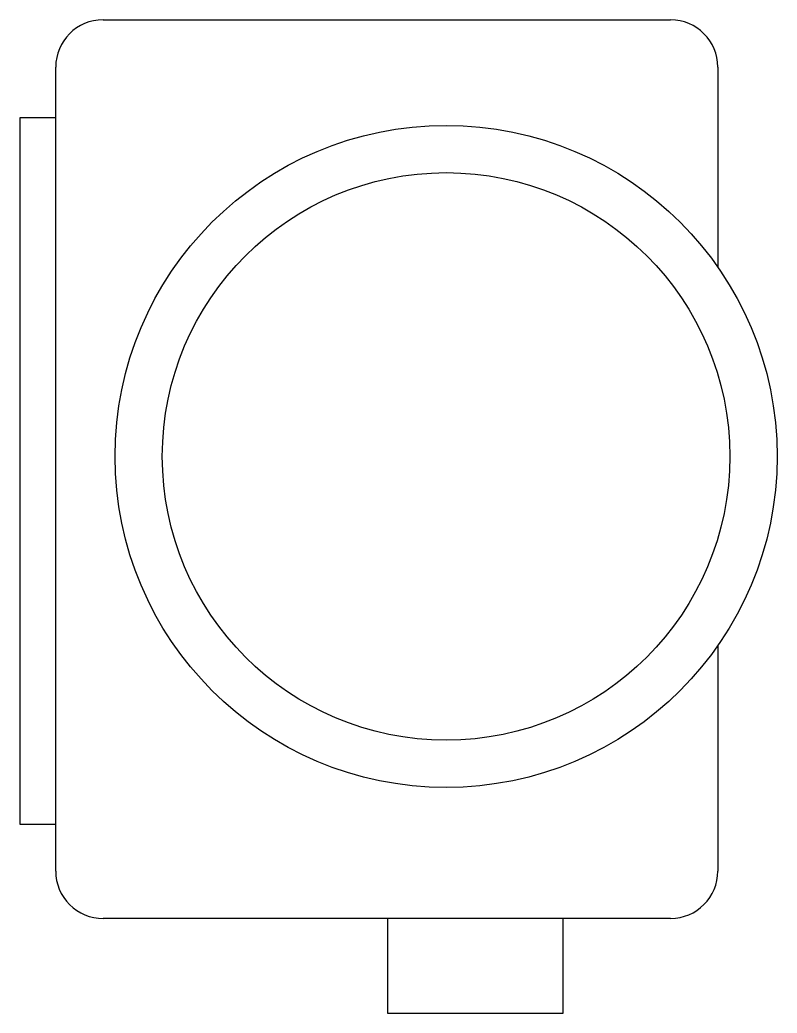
# Model space of a CAD drawing. Extents: x 3373.962 to 3374.282, y 3205.226 to 3205.646.
import ezdxf

# ---------------------------------------------------------------- set-up
doc = ezdxf.new("R2010")
doc.units = 0
doc.header["$MEASUREMENT"] = 0
doc.layers.add('A1MOBI', color=9, linetype='CONTINUOUS')

# ---------------------------------------------------------------- blocks, each defined once
blk = doc.blocks.new('8')
at = {"layer": 'A1MOBI'}
for p, q in [((-0.16461, -0.02508), (-0.07995, -0.02508)), ((0.07995, -0.02508), (0.17539, -0.02508)), ((-0.18461, -0.28508), (-0.18461, -0.04508)), ((0.19539, -0.04508), (0.19539, -0.28508)), ((0.17539, -0.30508), (-0.16461, -0.30508))]:
    blk.add_line(p, q, dxfattribs=at)
for points in [[(0.19539, -0.16477), (0.23544, -0.16477), (0.23544, -0.09047), (0.19539, -0.09047)], [(-0.14319, -0.30508), (-0.14319, -0.32025), (0.15559, -0.32025), (0.15559, -0.30508)]]:
    blk.add_lwpolyline(points, dxfattribs=at)
for radius in [0.14, 0.12]:
    blk.add_circle((0, -0.14), radius, dxfattribs=at)
for centre, start, end in [((-0.16461, -0.04508), 90, 180), ((0.17539, -0.04508), 0, 90), ((-0.16461, -0.28508), 180, 270), ((0.17539, -0.28508), 270, 0)]:
    blk.add_arc(centre, 0.02, start, end, dxfattribs=at)
blk = doc.blocks.new('BEBEDOR')
at = {"layer": 'A1MOBI', "rotation": 4.201691829662907e-11}
blk.add_blockref('8', (0, 0), dxfattribs=at)

msp = doc.modelspace()

# ---------------------------------------------------------------- block references
at = {"layer": 'A1MOBI', "rotation": 270}
msp.add_blockref('BEBEDOR', (3374.28188, 3205.46186), dxfattribs=at)

doc.saveas('drawing.dxf')
